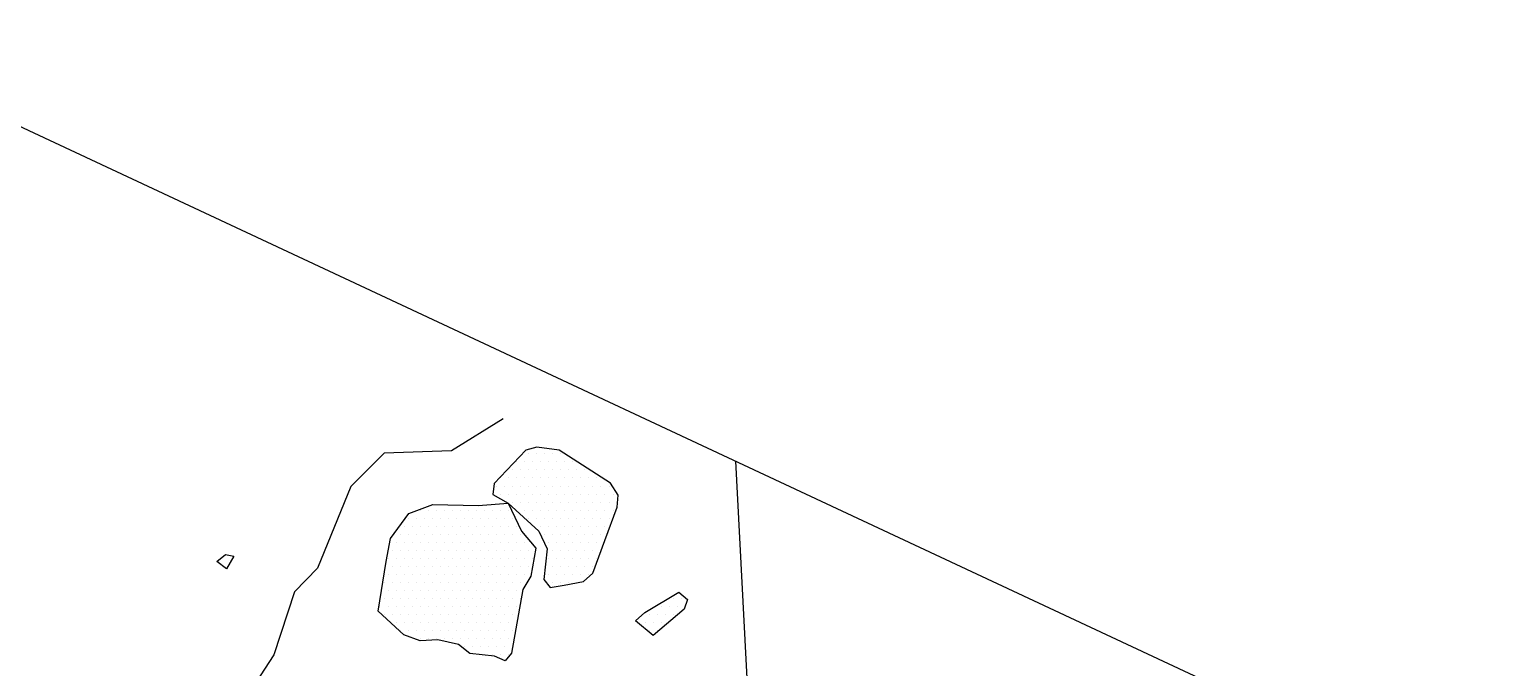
# Model space of a CAD drawing. Header units: metres. Extents: x -15 to -9.58, y -12.28 to -6.71.
# Drawn here: x -11.87 to -9.582, y -8.895 to -7.902 of the extents above; entities that cross this region are included whole.
import ezdxf

# ---------------------------------------------------------------- set-up
doc = ezdxf.new("R2010")
doc.units = ezdxf.units.M
doc.header["$LTSCALE"] = 25
doc.header["$MEASUREMENT"] = 0
doc.linetypes.add('STRICHPUNKTX2', pattern=[2, 1, -0.5, 0, -0.5])
doc.layers.get('0').update_dxf_attribs({"linetype": 'CONTINUOUS'})
for name, color, linetype in [('BEFUND', 1, 'CONTINUOUS'), ('GRABUNGSGRENZE', 3, 'STRICHPUNKTX2'), ('STEINE', 4, 'CONTINUOUS'), ('STEINESCHRAFF', 4, 'CONTINUOUS')]:
    doc.layers.add(name, color=color, linetype=linetype)

# ---------------------------------------------------------------- blocks, each defined once
blk = doc.blocks.new('*X10')
at = {"color": 0}
for p, q in [((-1111.25, -857.5), (-1111.25, -857.5)), ((-1110, -857.5), (-1110, -857.5)), ((-1109.375, -856.25), (-1109.375, -856.25)), ((-1108.75, -857.5), (-1108.75, -857.5)), ((-1108.125, -856.25), (-1108.125, -856.25)), ((-1107.5, -857.5), (-1107.5, -857.5)), ((-1106.875, -856.25), (-1106.875, -856.25)), ((-1106.25, -857.5), (-1106.25, -857.5)), ((-1105.625, -856.25), (-1105.625, -856.25)), ((-1105, -857.5), (-1105, -857.5)), ((-1104.375, -856.25), (-1104.375, -856.25)), ((-1103.75, -857.5), (-1103.75, -857.5)), ((-1102.5, -857.5), (-1102.5, -857.5)), ((-1113.75, -860), (-1113.75, -860)), ((-1112.5, -860), (-1112.5, -860)), ((-1111.875, -858.75), (-1111.875, -858.75)), ((-1111.25, -860), (-1111.25, -860)), ((-1110.625, -858.75), (-1110.625, -858.75)), ((-1110, -860), (-1110, -860)), ((-1109.375, -858.75), (-1109.375, -858.75)), ((-1108.75, -860), (-1108.75, -860)), ((-1108.125, -858.75), (-1108.125, -858.75)), ((-1107.5, -860), (-1107.5, -860)), ((-1106.875, -858.75), (-1106.875, -858.75)), ((-1106.25, -860), (-1106.25, -860)), ((-1105.625, -858.75), (-1105.625, -858.75)), ((-1105, -860), (-1105, -860)), ((-1104.375, -858.75), (-1104.375, -858.75)), ((-1103.75, -860), (-1103.75, -860)), ((-1103.125, -858.75), (-1103.125, -858.75)), ((-1102.5, -860), (-1102.5, -860)), ((-1101.875, -858.75), (-1101.875, -858.75)), ((-1101.25, -860), (-1101.25, -860)), ((-1100.625, -858.75), (-1100.625, -858.75)), ((-1100, -860), (-1100, -860)), ((-1098.75, -860), (-1098.75, -860)), ((-1114.375, -861.25), (-1114.375, -861.25)), ((-1113.75, -862.5), (-1113.75, -862.5)), ((-1113.125, -861.25), (-1113.125, -861.25)), ((-1112.5, -862.5), (-1112.5, -862.5)), ((-1111.875, -861.25), (-1111.875, -861.25)), ((-1111.25, -862.5), (-1111.25, -862.5)), ((-1110.625, -861.25), (-1110.625, -861.25)), ((-1110, -862.5), (-1110, -862.5)), ((-1109.375, -861.25), (-1109.375, -861.25)), ((-1108.75, -862.5), (-1108.75, -862.5)), ((-1108.125, -861.25), (-1108.125, -861.25)), ((-1107.5, -862.5), (-1107.5, -862.5)), ((-1106.875, -861.25), (-1106.875, -861.25)), ((-1106.25, -862.5), (-1106.25, -862.5)), ((-1105.625, -861.25), (-1105.625, -861.25)), ((-1105, -862.5), (-1105, -862.5)), ((-1104.375, -861.25), (-1104.375, -861.25)), ((-1103.75, -862.5), (-1103.75, -862.5)), ((-1103.125, -861.25), (-1103.125, -861.25)), ((-1102.5, -862.5), (-1102.5, -862.5)), ((-1101.875, -861.25), (-1101.875, -861.25)), ((-1101.25, -862.5), (-1101.25, -862.5)), ((-1100.625, -861.25), (-1100.625, -861.25)), ((-1100, -862.5), (-1100, -862.5)), ((-1099.375, -861.25), (-1099.375, -861.25)), ((-1098.75, -862.5), (-1098.75, -862.5)), ((-1098.125, -861.25), (-1098.125, -861.25)), ((-1097.5, -862.5), (-1097.5, -862.5)), ((-1096.875, -861.25), (-1096.875, -861.25)), ((-1096.25, -862.5), (-1096.25, -862.5)), ((-1126.25, -865), (-1126.25, -865)), ((-1125, -865), (-1125, -865)), ((-1123.75, -865), (-1123.75, -865)), ((-1122.5, -865), (-1122.5, -865)), ((-1121.25, -865), (-1121.25, -865)), ((-1120, -865), (-1120, -865)), ((-1118.75, -865), (-1118.75, -865)), ((-1117.5, -865), (-1117.5, -865)), ((-1116.25, -865), (-1116.25, -865)), ((-1115, -865), (-1115, -865)), ((-1113.75, -865), (-1113.75, -865)), ((-1112.5, -865), (-1112.5, -865)), ((-1111.875, -863.75), (-1111.875, -863.75)), ((-1111.25, -865), (-1111.25, -865)), ((-1110.625, -863.75), (-1110.625, -863.75)), ((-1110, -865), (-1110, -865)), ((-1109.375, -863.75), (-1109.375, -863.75)), ((-1108.75, -865), (-1108.75, -865)), ((-1108.125, -863.75), (-1108.125, -863.75)), ((-1107.5, -865), (-1107.5, -865)), ((-1106.875, -863.75), (-1106.875, -863.75)), ((-1106.25, -865), (-1106.25, -865)), ((-1105.625, -863.75), (-1105.625, -863.75)), ((-1105, -865), (-1105, -865)), ((-1104.375, -863.75), (-1104.375, -863.75)), ((-1103.75, -865), (-1103.75, -865)), ((-1103.125, -863.75), (-1103.125, -863.75)), ((-1102.5, -865), (-1102.5, -865)), ((-1101.875, -863.75), (-1101.875, -863.75)), ((-1101.25, -865), (-1101.25, -865)), ((-1100.625, -863.75), (-1100.625, -863.75)), ((-1100, -865), (-1100, -865)), ((-1099.375, -863.75), (-1099.375, -863.75)), ((-1098.75, -865), (-1098.75, -865)), ((-1098.125, -863.75), (-1098.125, -863.75)), ((-1097.5, -865), (-1097.5, -865)), ((-1096.875, -863.75), (-1096.875, -863.75)), ((-1096.25, -865), (-1096.25, -865)), ((-1095.625, -863.75), (-1095.625, -863.75)), ((-1128.125, -866.25), (-1128.125, -866.25)), ((-1126.875, -866.25), (-1126.875, -866.25)), ((-1125.625, -866.25), (-1125.625, -866.25)), ((-1124.375, -866.25), (-1124.375, -866.25)), ((-1123.125, -866.25), (-1123.125, -866.25)), ((-1121.875, -866.25), (-1121.875, -866.25)), ((-1120.625, -866.25), (-1120.625, -866.25)), ((-1119.375, -866.25), (-1119.375, -866.25)), ((-1118.125, -866.25), (-1118.125, -866.25)), ((-1116.875, -866.25), (-1116.875, -866.25)), ((-1115.625, -866.25), (-1115.625, -866.25)), ((-1114.375, -866.25), (-1114.375, -866.25)), ((-1113.125, -866.25), (-1113.125, -866.25)), ((-1111.875, -866.25), (-1111.875, -866.25)), ((-1109.375, -866.25), (-1109.375, -866.25)), ((-1108.125, -866.25), (-1108.125, -866.25)), ((-1106.875, -866.25), (-1106.875, -866.25)), ((-1105.625, -866.25), (-1105.625, -866.25)), ((-1104.375, -866.25), (-1104.375, -866.25)), ((-1103.125, -866.25), (-1103.125, -866.25)), ((-1101.875, -866.25), (-1101.875, -866.25)), ((-1100.625, -866.25), (-1100.625, -866.25)), ((-1099.375, -866.25), (-1099.375, -866.25)), ((-1098.125, -866.25), (-1098.125, -866.25)), ((-1096.875, -866.25), (-1096.875, -866.25)), ((-1129.375, -868.75), (-1129.375, -868.75)), ((-1128.75, -867.5), (-1128.75, -867.5)), ((-1128.125, -868.75), (-1128.125, -868.75)), ((-1127.5, -867.5), (-1127.5, -867.5)), ((-1126.875, -868.75), (-1126.875, -868.75)), ((-1126.25, -867.5), (-1126.25, -867.5)), ((-1125.625, -868.75), (-1125.625, -868.75)), ((-1125, -867.5), (-1125, -867.5)), ((-1124.375, -868.75), (-1124.375, -868.75)), ((-1123.75, -867.5), (-1123.75, -867.5)), ((-1123.125, -868.75), (-1123.125, -868.75)), ((-1122.5, -867.5), (-1122.5, -867.5)), ((-1121.875, -868.75), (-1121.875, -868.75)), ((-1121.25, -867.5), (-1121.25, -867.5)), ((-1120.625, -868.75), (-1120.625, -868.75)), ((-1120, -867.5), (-1120, -867.5)), ((-1119.375, -868.75), (-1119.375, -868.75)), ((-1118.75, -867.5), (-1118.75, -867.5)), ((-1118.125, -868.75), (-1118.125, -868.75)), ((-1117.5, -867.5), (-1117.5, -867.5)), ((-1116.875, -868.75), (-1116.875, -868.75)), ((-1116.25, -867.5), (-1116.25, -867.5)), ((-1115.625, -868.75), (-1115.625, -868.75)), ((-1115, -867.5), (-1115, -867.5)), ((-1114.375, -868.75), (-1114.375, -868.75)), ((-1113.75, -867.5), (-1113.75, -867.5)), ((-1113.125, -868.75), (-1113.125, -868.75)), ((-1112.5, -867.5), (-1112.5, -867.5)), ((-1111.875, -868.75), (-1111.875, -868.75)), ((-1111.25, -867.5), (-1111.25, -867.5)), ((-1110.625, -868.75), (-1110.625, -868.75)), ((-1107.5, -867.5), (-1107.5, -867.5)), ((-1106.875, -868.75), (-1106.875, -868.75)), ((-1106.25, -867.5), (-1106.25, -867.5)), ((-1105.625, -868.75), (-1105.625, -868.75)), ((-1105, -867.5), (-1105, -867.5)), ((-1104.375, -868.75), (-1104.375, -868.75)), ((-1103.75, -867.5), (-1103.75, -867.5)), ((-1103.125, -868.75), (-1103.125, -868.75)), ((-1102.5, -867.5), (-1102.5, -867.5)), ((-1101.875, -868.75), (-1101.875, -868.75)), ((-1101.25, -867.5), (-1101.25, -867.5)), ((-1100.625, -868.75), (-1100.625, -868.75)), ((-1100, -867.5), (-1100, -867.5)), ((-1099.375, -868.75), (-1099.375, -868.75)), ((-1098.75, -867.5), (-1098.75, -867.5)), ((-1098.125, -868.75), (-1098.125, -868.75)), ((-1097.5, -867.5), (-1097.5, -867.5)), ((-1130.625, -871.25), (-1130.625, -871.25)), ((-1130, -870), (-1130, -870)), ((-1129.375, -871.25), (-1129.375, -871.25)), ((-1128.75, -870), (-1128.75, -870)), ((-1128.125, -871.25), (-1128.125, -871.25)), ((-1127.5, -870), (-1127.5, -870)), ((-1126.875, -871.25), (-1126.875, -871.25)), ((-1126.25, -870), (-1126.25, -870)), ((-1125.625, -871.25), (-1125.625, -871.25)), ((-1125, -870), (-1125, -870)), ((-1124.375, -871.25), (-1124.375, -871.25)), ((-1123.75, -870), (-1123.75, -870)), ((-1123.125, -871.25), (-1123.125, -871.25)), ((-1122.5, -870), (-1122.5, -870)), ((-1121.875, -871.25), (-1121.875, -871.25)), ((-1121.25, -870), (-1121.25, -870)), ((-1120.625, -871.25), (-1120.625, -871.25)), ((-1120, -870), (-1120, -870)), ((-1119.375, -871.25), (-1119.375, -871.25)), ((-1118.75, -870), (-1118.75, -870)), ((-1118.125, -871.25), (-1118.125, -871.25)), ((-1117.5, -870), (-1117.5, -870)), ((-1116.875, -871.25), (-1116.875, -871.25)), ((-1116.25, -870), (-1116.25, -870)), ((-1115.625, -871.25), (-1115.625, -871.25)), ((-1115, -870), (-1115, -870)), ((-1114.375, -871.25), (-1114.375, -871.25)), ((-1113.75, -870), (-1113.75, -870)), ((-1113.125, -871.25), (-1113.125, -871.25)), ((-1112.5, -870), (-1112.5, -870)), ((-1111.875, -871.25), (-1111.875, -871.25)), ((-1111.25, -870), (-1111.25, -870)), ((-1110.625, -871.25), (-1110.625, -871.25)), ((-1110, -870), (-1110, -870)), ((-1109.375, -871.25), (-1109.375, -871.25)), ((-1106.25, -870), (-1106.25, -870)), ((-1105.625, -871.25), (-1105.625, -871.25)), ((-1105, -870), (-1105, -870)), ((-1104.375, -871.25), (-1104.375, -871.25)), ((-1103.75, -870), (-1103.75, -870)), ((-1103.125, -871.25), (-1103.125, -871.25)), ((-1102.5, -870), (-1102.5, -870)), ((-1101.875, -871.25), (-1101.875, -871.25)), ((-1101.25, -870), (-1101.25, -870)), ((-1100.625, -871.25), (-1100.625, -871.25)), ((-1100, -870), (-1100, -870)), ((-1099.375, -871.25), (-1099.375, -871.25)), ((-1098.75, -870), (-1098.75, -870)), ((-1098.125, -871.25), (-1098.125, -871.25)), ((-1131.25, -872.5), (-1131.25, -872.5)), ((-1130.625, -873.75), (-1130.625, -873.75)), ((-1130, -872.5), (-1130, -872.5)), ((-1129.375, -873.75), (-1129.375, -873.75)), ((-1128.75, -872.5), (-1128.75, -872.5)), ((-1128.125, -873.75), (-1128.125, -873.75)), ((-1127.5, -872.5), (-1127.5, -872.5)), ((-1126.875, -873.75), (-1126.875, -873.75)), ((-1126.25, -872.5), (-1126.25, -872.5)), ((-1125.625, -873.75), (-1125.625, -873.75)), ((-1125, -872.5), (-1125, -872.5)), ((-1124.375, -873.75), (-1124.375, -873.75)), ((-1123.75, -872.5), (-1123.75, -872.5)), ((-1123.125, -873.75), (-1123.125, -873.75)), ((-1122.5, -872.5), (-1122.5, -872.5)), ((-1121.875, -873.75), (-1121.875, -873.75)), ((-1121.25, -872.5), (-1121.25, -872.5)), ((-1120.625, -873.75), (-1120.625, -873.75)), ((-1120, -872.5), (-1120, -872.5)), ((-1119.375, -873.75), (-1119.375, -873.75)), ((-1118.75, -872.5), (-1118.75, -872.5)), ((-1118.125, -873.75), (-1118.125, -873.75)), ((-1117.5, -872.5), (-1117.5, -872.5)), ((-1116.875, -873.75), (-1116.875, -873.75)), ((-1116.25, -872.5), (-1116.25, -872.5)), ((-1115.625, -873.75), (-1115.625, -873.75)), ((-1115, -872.5), (-1115, -872.5)), ((-1114.375, -873.75), (-1114.375, -873.75)), ((-1113.75, -872.5), (-1113.75, -872.5)), ((-1113.125, -873.75), (-1113.125, -873.75)), ((-1112.5, -872.5), (-1112.5, -872.5)), ((-1111.875, -873.75), (-1111.875, -873.75)), ((-1111.25, -872.5), (-1111.25, -872.5)), ((-1110.625, -873.75), (-1110.625, -873.75)), ((-1110, -872.5), (-1110, -872.5)), ((-1109.375, -873.75), (-1109.375, -873.75)), ((-1108.75, -872.5), (-1108.75, -872.5)), ((-1106.25, -872.5), (-1106.25, -872.5)), ((-1105.625, -873.75), (-1105.625, -873.75)), ((-1105, -872.5), (-1105, -872.5)), ((-1104.375, -873.75), (-1104.375, -873.75)), ((-1103.75, -872.5), (-1103.75, -872.5)), ((-1103.125, -873.75), (-1103.125, -873.75)), ((-1102.5, -872.5), (-1102.5, -872.5)), ((-1101.875, -873.75), (-1101.875, -873.75)), ((-1101.25, -872.5), (-1101.25, -872.5)), ((-1100.625, -873.75), (-1100.625, -873.75)), ((-1100, -872.5), (-1100, -872.5)), ((-1099.375, -873.75), (-1099.375, -873.75)), ((-1098.75, -872.5), (-1098.75, -872.5)), ((-1131.875, -876.25), (-1131.875, -876.25)), ((-1131.25, -875), (-1131.25, -875)), ((-1130.625, -876.25), (-1130.625, -876.25)), ((-1130, -875), (-1130, -875)), ((-1129.375, -876.25), (-1129.375, -876.25)), ((-1128.75, -875), (-1128.75, -875)), ((-1128.125, -876.25), (-1128.125, -876.25)), ((-1127.5, -875), (-1127.5, -875)), ((-1126.875, -876.25), (-1126.875, -876.25)), ((-1126.25, -875), (-1126.25, -875)), ((-1125.625, -876.25), (-1125.625, -876.25)), ((-1125, -875), (-1125, -875)), ((-1124.375, -876.25), (-1124.375, -876.25)), ((-1123.75, -875), (-1123.75, -875)), ((-1123.125, -876.25), (-1123.125, -876.25)), ((-1122.5, -875), (-1122.5, -875)), ((-1121.875, -876.25), (-1121.875, -876.25)), ((-1121.25, -875), (-1121.25, -875)), ((-1120.625, -876.25), (-1120.625, -876.25)), ((-1120, -875), (-1120, -875)), ((-1119.375, -876.25), (-1119.375, -876.25)), ((-1118.75, -875), (-1118.75, -875)), ((-1118.125, -876.25), (-1118.125, -876.25)), ((-1117.5, -875), (-1117.5, -875)), ((-1116.875, -876.25), (-1116.875, -876.25)), ((-1116.25, -875), (-1116.25, -875)), ((-1115.625, -876.25), (-1115.625, -876.25)), ((-1115, -875), (-1115, -875)), ((-1114.375, -876.25), (-1114.375, -876.25)), ((-1113.75, -875), (-1113.75, -875)), ((-1113.125, -876.25), (-1113.125, -876.25)), ((-1112.5, -875), (-1112.5, -875)), ((-1111.875, -876.25), (-1111.875, -876.25)), ((-1111.25, -875), (-1111.25, -875)), ((-1110.625, -876.25), (-1110.625, -876.25)), ((-1110, -875), (-1110, -875)), ((-1106.25, -875), (-1106.25, -875)), ((-1105.625, -876.25), (-1105.625, -876.25)), ((-1105, -875), (-1105, -875)), ((-1104.375, -876.25), (-1104.375, -876.25)), ((-1103.75, -875), (-1103.75, -875)), ((-1103.125, -876.25), (-1103.125, -876.25)), ((-1102.5, -875), (-1102.5, -875)), ((-1101.875, -876.25), (-1101.875, -876.25)), ((-1101.25, -875), (-1101.25, -875)), ((-1100, -875), (-1100, -875)), ((-1131.875, -878.75), (-1131.875, -878.75)), ((-1131.25, -877.5), (-1131.25, -877.5)), ((-1130.625, -878.75), (-1130.625, -878.75)), ((-1130, -877.5), (-1130, -877.5)), ((-1129.375, -878.75), (-1129.375, -878.75)), ((-1128.75, -877.5), (-1128.75, -877.5)), ((-1128.125, -878.75), (-1128.125, -878.75)), ((-1127.5, -877.5), (-1127.5, -877.5)), ((-1126.875, -878.75), (-1126.875, -878.75)), ((-1126.25, -877.5), (-1126.25, -877.5)), ((-1125.625, -878.75), (-1125.625, -878.75)), ((-1125, -877.5), (-1125, -877.5)), ((-1124.375, -878.75), (-1124.375, -878.75)), ((-1123.75, -877.5), (-1123.75, -877.5)), ((-1123.125, -878.75), (-1123.125, -878.75)), ((-1122.5, -877.5), (-1122.5, -877.5)), ((-1121.875, -878.75), (-1121.875, -878.75)), ((-1121.25, -877.5), (-1121.25, -877.5)), ((-1120.625, -878.75), (-1120.625, -878.75)), ((-1120, -877.5), (-1120, -877.5)), ((-1119.375, -878.75), (-1119.375, -878.75)), ((-1118.75, -877.5), (-1118.75, -877.5)), ((-1118.125, -878.75), (-1118.125, -878.75)), ((-1117.5, -877.5), (-1117.5, -877.5)), ((-1116.875, -878.75), (-1116.875, -878.75)), ((-1116.25, -877.5), (-1116.25, -877.5)), ((-1115.625, -878.75), (-1115.625, -878.75)), ((-1115, -877.5), (-1115, -877.5)), ((-1114.375, -878.75), (-1114.375, -878.75)), ((-1113.75, -877.5), (-1113.75, -877.5)), ((-1113.125, -878.75), (-1113.125, -878.75)), ((-1112.5, -877.5), (-1112.5, -877.5)), ((-1111.875, -878.75), (-1111.875, -878.75)), ((-1111.25, -877.5), (-1111.25, -877.5)), ((-1110.625, -878.75), (-1110.625, -878.75)), ((-1086.875, -878.75), (-1086.875, -878.75)), ((-1085.625, -878.75), (-1085.625, -878.75)), ((-1132.5, -880), (-1132.5, -880)), ((-1131.25, -880), (-1131.25, -880)), ((-1130, -880), (-1130, -880)), ((-1128.75, -880), (-1128.75, -880)), ((-1127.5, -880), (-1127.5, -880)), ((-1126.25, -880), (-1126.25, -880)), ((-1125, -880), (-1125, -880)), ((-1123.75, -880), (-1123.75, -880)), ((-1122.5, -880), (-1122.5, -880)), ((-1121.25, -880), (-1121.25, -880)), ((-1120, -880), (-1120, -880)), ((-1118.75, -880), (-1118.75, -880)), ((-1117.5, -880), (-1117.5, -880)), ((-1116.25, -880), (-1116.25, -880)), ((-1115, -880), (-1115, -880)), ((-1113.75, -880), (-1113.75, -880)), ((-1112.5, -880), (-1112.5, -880)), ((-1111.25, -880), (-1111.25, -880)), ((-1088.75, -880), (-1088.75, -880)), ((-1087.5, -880), (-1087.5, -880)), ((-1086.25, -880), (-1086.25, -880)), ((-1131.875, -881.25), (-1131.875, -881.25)), ((-1130.625, -881.25), (-1130.625, -881.25)), ((-1130, -882.5), (-1130, -882.5)), ((-1129.375, -881.25), (-1129.375, -881.25)), ((-1128.75, -882.5), (-1128.75, -882.5)), ((-1128.125, -881.25), (-1128.125, -881.25)), ((-1127.5, -882.5), (-1127.5, -882.5)), ((-1126.875, -881.25), (-1126.875, -881.25)), ((-1126.25, -882.5), (-1126.25, -882.5)), ((-1125.625, -881.25), (-1125.625, -881.25)), ((-1125, -882.5), (-1125, -882.5)), ((-1124.375, -881.25), (-1124.375, -881.25)), ((-1123.75, -882.5), (-1123.75, -882.5)), ((-1123.125, -881.25), (-1123.125, -881.25)), ((-1122.5, -882.5), (-1122.5, -882.5)), ((-1121.875, -881.25), (-1121.875, -881.25)), ((-1121.25, -882.5), (-1121.25, -882.5)), ((-1120.625, -881.25), (-1120.625, -881.25)), ((-1120, -882.5), (-1120, -882.5)), ((-1119.375, -881.25), (-1119.375, -881.25)), ((-1118.75, -882.5), (-1118.75, -882.5)), ((-1118.125, -881.25), (-1118.125, -881.25)), ((-1117.5, -882.5), (-1117.5, -882.5)), ((-1116.875, -881.25), (-1116.875, -881.25)), ((-1116.25, -882.5), (-1116.25, -882.5)), ((-1115.625, -881.25), (-1115.625, -881.25)), ((-1115, -882.5), (-1115, -882.5)), ((-1114.375, -881.25), (-1114.375, -881.25)), ((-1113.75, -882.5), (-1113.75, -882.5)), ((-1113.125, -881.25), (-1113.125, -881.25)), ((-1112.5, -882.5), (-1112.5, -882.5)), ((-1111.875, -881.25), (-1111.875, -881.25)), ((-1111.25, -882.5), (-1111.25, -882.5)), ((-1091.25, -882.5), (-1091.25, -882.5)), ((-1090.625, -881.25), (-1090.625, -881.25)), ((-1090, -882.5), (-1090, -882.5)), ((-1089.375, -881.25), (-1089.375, -881.25)), ((-1088.75, -882.5), (-1088.75, -882.5)), ((-1088.125, -881.25), (-1088.125, -881.25)), ((-1086.875, -881.25), (-1086.875, -881.25)), ((-1129.375, -883.75), (-1129.375, -883.75)), ((-1128.125, -883.75), (-1128.125, -883.75)), ((-1126.875, -883.75), (-1126.875, -883.75)), ((-1126.25, -885), (-1126.25, -885)), ((-1125.625, -883.75), (-1125.625, -883.75)), ((-1125, -885), (-1125, -885)), ((-1124.375, -883.75), (-1124.375, -883.75)), ((-1123.75, -885), (-1123.75, -885)), ((-1123.125, -883.75), (-1123.125, -883.75)), ((-1122.5, -885), (-1122.5, -885)), ((-1121.875, -883.75), (-1121.875, -883.75)), ((-1121.25, -885), (-1121.25, -885)), ((-1120.625, -883.75), (-1120.625, -883.75)), ((-1120, -885), (-1120, -885)), ((-1119.375, -883.75), (-1119.375, -883.75)), ((-1118.75, -885), (-1118.75, -885)), ((-1118.125, -883.75), (-1118.125, -883.75)), ((-1117.5, -885), (-1117.5, -885)), ((-1116.875, -883.75), (-1116.875, -883.75)), ((-1116.25, -885), (-1116.25, -885)), ((-1115.625, -883.75), (-1115.625, -883.75)), ((-1115, -885), (-1115, -885)), ((-1114.375, -883.75), (-1114.375, -883.75)), ((-1113.75, -885), (-1113.75, -885)), ((-1113.125, -883.75), (-1113.125, -883.75)), ((-1112.5, -885), (-1112.5, -885)), ((-1111.875, -883.75), (-1111.875, -883.75)), ((-1090.625, -883.75), (-1090.625, -883.75)), ((-1089.375, -883.75), (-1089.375, -883.75)), ((-1119.375, -886.25), (-1119.375, -886.25)), ((-1118.125, -886.25), (-1118.125, -886.25)), ((-1116.875, -886.25), (-1116.875, -886.25)), ((-1116.25, -887.5), (-1116.25, -887.5)), ((-1115.625, -886.25), (-1115.625, -886.25)), ((-1115, -887.5), (-1115, -887.5)), ((-1114.375, -886.25), (-1114.375, -886.25)), ((-1113.75, -887.5), (-1113.75, -887.5)), ((-1113.125, -886.25), (-1113.125, -886.25)), ((-1112.5, -887.5), (-1112.5, -887.5)), ((-1111.875, -886.25), (-1111.875, -886.25))]:
    blk.add_line(p, q, dxfattribs=at)

msp = doc.modelspace()

# ---------------------------------------------------------------- linework, layer by layer
at = {"layer": 'BEFUND'}
for points in [[(-11.1336, -8.5081), (-11.2139, -8.5579), (-11.3184, -8.5613), (-11.3702, -8.6135), (-11.4221, -8.7401), (-11.4578, -8.7773), (-11.4904, -8.8751), (-11.5463, -8.9614), (-11.6002, -8.9896), (-11.761, -8.9443), (-11.8744, -8.9553), (-12.066, -8.9554), (-12.1192, -9.0056), (-12.1016, -9.1205), (-12.1577, -9.2216), (-12.1956, -9.2989), (-12.2368, -9.3936), (-12.4721, -9.6543)], [(-10.7542, -9.7804), (-10.7386, -9.5936), (-10.7411, -9.4585), (-10.7462, -9.3937), (-10.7453, -9.0706), (-10.7715, -8.5738)]]:
    msp.add_lwpolyline(points, dxfattribs=at)
at = {"layer": 'GRABUNGSGRENZE', "flags": 128}
msp.add_lwpolyline([(-12.2077, -7.9019), (-9.5818, -9.1304), (-9.6205, -9.6894), (-9.6748, -9.9714), (-9.6503, -10.199), (-9.6786, -10.4804), (-9.659, -10.7962), (-9.6522, -11.6086), (-9.6927, -12.2822), (-10.79, -11.7643), (-12.5124, -10.9623)], dxfattribs=at)
at = {"layer": 'STEINE'}
for points in [[(-11.0462, -8.5569), (-11.0808, -8.5523), (-11.0982, -8.5566), (-11.1474, -8.6088), (-11.1497, -8.6256), (-11.1254, -8.6392), (-11.0777, -8.6828), (-11.0649, -8.7105), (-11.0702, -8.7578), (-11.0602, -8.7707), (-11.0387, -8.767), (-11.0086, -8.7613), (-10.9941, -8.7483), (-10.975, -8.6971), (-10.9563, -8.6454), (-10.9545, -8.6266), (-10.9665, -8.6081), (-11.0462, -8.5569)], [(-11.1302, -8.8848), (-11.147, -8.8774), (-11.1851, -8.8732), (-11.2027, -8.8592), (-11.2352, -8.8521), (-11.2623, -8.8532), (-11.2881, -8.8441), (-11.3278, -8.8073), (-11.3154, -8.7301), (-11.3087, -8.694), (-11.2801, -8.6552), (-11.2427, -8.6415), (-11.1724, -8.6426), (-11.1254, -8.6392), (-11.1047, -8.6829), (-11.0827, -8.7092), (-11.0905, -8.7529), (-11.103, -8.7736), (-11.1204, -8.8727), (-11.1302, -8.8848)], [(-11.5637, -8.7415), (-11.5789, -8.7301), (-11.5654, -8.7191), (-11.5522, -8.7218), (-11.5637, -8.7415)], [(-10.9275, -8.8222), (-10.913, -8.8092), (-10.86, -8.7779), (-10.8464, -8.7893), (-10.8518, -8.804), (-10.9003, -8.845), (-10.9275, -8.8222)]]:
    msp.add_lwpolyline(points, dxfattribs=at)

# ---------------------------------------------------------------- block references
at = {"layer": 'STEINESCHRAFF', "xscale": 0.01, "yscale": 0.01, "zscale": 0.01}
msp.add_blockref('*X10', (0, 0), dxfattribs=at)

doc.saveas('drawing.dxf')
